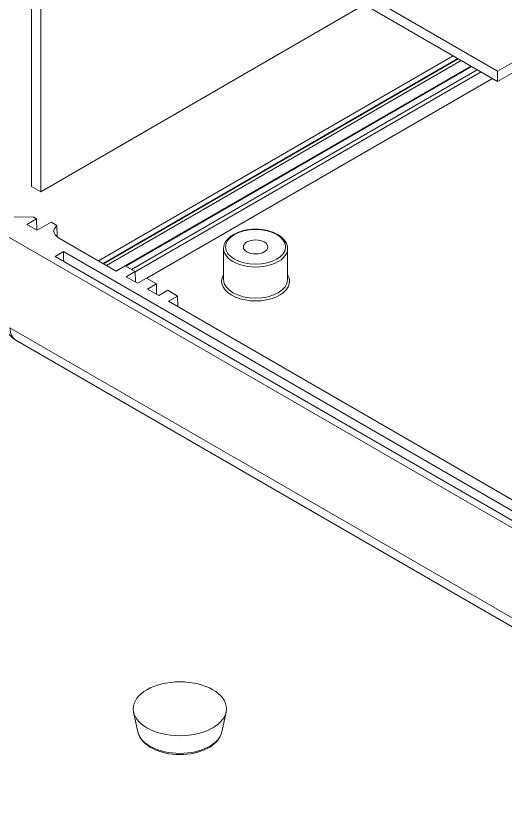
# Model space of a CAD drawing. Header units: millimetres. Extents: x 13 to 1104, y 13 to 850.
# Drawn here: x 819.4 to 880.6, y 552.3 to 651 of the extents above; entities that cross this region are included whole.
import ezdxf

# ---------------------------------------------------------------- set-up
doc = ezdxf.new("R2010")
doc.units = ezdxf.units.MM
doc.header["$LTSCALE"] = 4
doc.layers.add('Visible (ANSI)', color=7, linetype='Continuous', lineweight=9)
doc.layers.add('Visible Narrow (ANSI)', color=7, linetype='Continuous', lineweight=9)

msp = doc.modelspace()

# ---------------------------------------------------------------- linework, layer by layer
at = {"layer": 'Visible (ANSI)'}
for p, q in [((824.686, 675.798), (879.603, 644.091)), ((824.686, 674.491), (879.603, 642.785)), ((821.353, 653.371), (821.353, 629.693)), ((822.519, 629.019), (822.519, 652.697)), ((862.983, 652.381), (822.519, 629.019)), ((829.723, 620.411), (874.039, 645.997)), ((830.327, 620.063), (874.643, 645.649)), ((874.692, 645.62), (830.376, 620.034)), ((875.046, 645.416), (830.73, 619.83)), ((879.603, 644.091), (882.976, 646.039)), ((876.248, 644.722), (831.932, 619.136)), ((876.34, 644.669), (833.155, 619.736)), ((879.603, 642.785), (882.976, 644.732)), ((877.047, 644.261), (833.862, 619.328)), ((879.603, 644.091), (879.603, 642.785)), ((822.519, 629.019), (821.353, 629.693)), ((821.643, 625.851), (819.19, 625.88)), ((821.643, 625.851), (821.997, 625.647)), ((821.997, 625.647), (820.795, 624.953)), ((822.089, 624.206), (820.795, 624.953)), ((821.997, 625.647), (822.025, 624.243)), ((823.821, 625.206), (822.089, 624.206)), ((823.821, 625.206), (824.544, 624.789)), ((824.544, 624.789), (824.572, 623.398)), ((818.446, 623.41), (919.925, 564.821)), ((831.953, 619.124), (824.74, 623.288)), ((845.368, 618.049), (845.368, 621.928)), ((853.368, 618.049), (853.368, 621.928)), ((824.298, 620.93), (825.359, 621.542)), ((935.774, 556.57), (824.298, 620.93)), ((825.359, 621.542), (825.359, 620.318)), ((825.359, 621.542), (936.835, 557.182)), ((833.084, 619.777), (831.953, 619.124)), ((834.322, 619.062), (833.084, 619.777)), ((833.19, 618.409), (834.322, 619.062)), ((834.322, 619.062), (834.348, 617.741)), ((834.605, 617.593), (833.19, 618.409)), ((835.736, 618.246), (834.605, 617.593)), ((836.973, 617.531), (835.736, 618.246)), ((835.842, 616.878), (836.973, 617.531)), ((837.256, 616.062), (835.842, 616.878)), ((836.973, 617.531), (837, 616.21)), ((838.388, 616.715), (837.256, 616.062)), ((839.625, 616), (838.388, 616.715)), ((838.494, 615.347), (839.625, 616)), ((839.625, 616), (839.651, 614.679)), ((926.104, 564.765), (838.494, 615.347)), ((920.21, 552.304), (819.398, 610.508)), ((834.663, 561.568), (834.123, 564.049)), ((845.142, 561.568), (845.682, 564.049))]:
    msp.add_line(p, q, dxfattribs=at)
at = {"layer": 'Visible (ANSI)', "flags": 128}
for points in [[(845.368, 621.928), (845.39, 622.182), (845.454, 622.431), (845.558, 622.673), (845.7, 622.902), (845.877, 623.118), (846.087, 623.32), (846.326, 623.506), (846.592, 623.675), (846.882, 623.827), (847.195, 623.961), (847.527, 624.076), (847.875, 624.171), (848.236, 624.246), (848.608, 624.3), (848.986, 624.332), (849.368, 624.343), (849.75, 624.332), (850.128, 624.3), (850.5, 624.246), (850.861, 624.171), (851.21, 624.076), (851.541, 623.961), (851.854, 623.827), (852.145, 623.675), (852.411, 623.506), (852.65, 623.32), (852.859, 623.118), (853.036, 622.902), (853.178, 622.672), (853.282, 622.432), (853.346, 622.182), (853.368, 621.928)], [(834.663, 561.568), (834.758, 561.251), (834.898, 560.947), (835.08, 560.659), (835.301, 560.389), (835.557, 560.137), (835.846, 559.905), (836.163, 559.693), (836.508, 559.5), (836.877, 559.329), (837.268, 559.179), (837.677, 559.05), (838.103, 558.945), (838.541, 558.862), (838.99, 558.802), (839.445, 558.766), (839.903, 558.754), (840.361, 558.766), (840.816, 558.802), (841.264, 558.862), (841.703, 558.945), (842.128, 559.05), (842.538, 559.179), (842.928, 559.329), (843.297, 559.5), (843.642, 559.693), (843.96, 559.905), (844.248, 560.137), (844.504, 560.389), (844.725, 560.659), (844.908, 560.947), (845.048, 561.251), (845.142, 561.568)]]:
    msp.add_lwpolyline(points, dxfattribs=at)
at = {"layer": 'Visible (ANSI)'}
msp.add_arc((821.148, 613.539), 3.5, 181.14712, 240, dxfattribs=at)
msp.add_ellipse((826.155, 624.104), major_axis=(2, 0), ratio=0.57735, start_param=2.506726, end_param=3.92673, dxfattribs=at)
for centre, major_axis in [((849.368, 622.132), (1.525, 0)), ((839.903, 564.468), (-5.825, 0))]:
    msp.add_ellipse(centre, major_axis=major_axis, ratio=0.57735, dxfattribs=at)
at = {"layer": 'Visible Narrow (ANSI)'}
for p, q in [((877.542, 643.975), (834.323, 619.022)), ((835.771, 618.225), (878.956, 643.158)), ((920.044, 553.519), (818.674, 612.045))]:
    msp.add_line(p, q, dxfattribs=at)
msp.add_ellipse((849.368, 622.132), major_axis=(3.75, 0), ratio=0.57735, dxfattribs=at)
for centre, major_axis, start_param, end_param in [((849.368, 621.928), (-4, 0), 0, 3.141593), ((849.368, 617.845), (-4.25, 0), 5.938484, 9.769479), ((849.368, 618.049), (4, 0), 3.141593, 6.283185), ((821.148, 613.539), (-1.75, -3.031), 5.52064, 6.283185), ((839.903, 561.948), (5.281, 0), 3.2666, 6.158178)]:
    msp.add_ellipse(centre, major_axis=major_axis, ratio=0.57735, start_param=start_param, end_param=end_param, dxfattribs=at)

doc.saveas('drawing.dxf')
